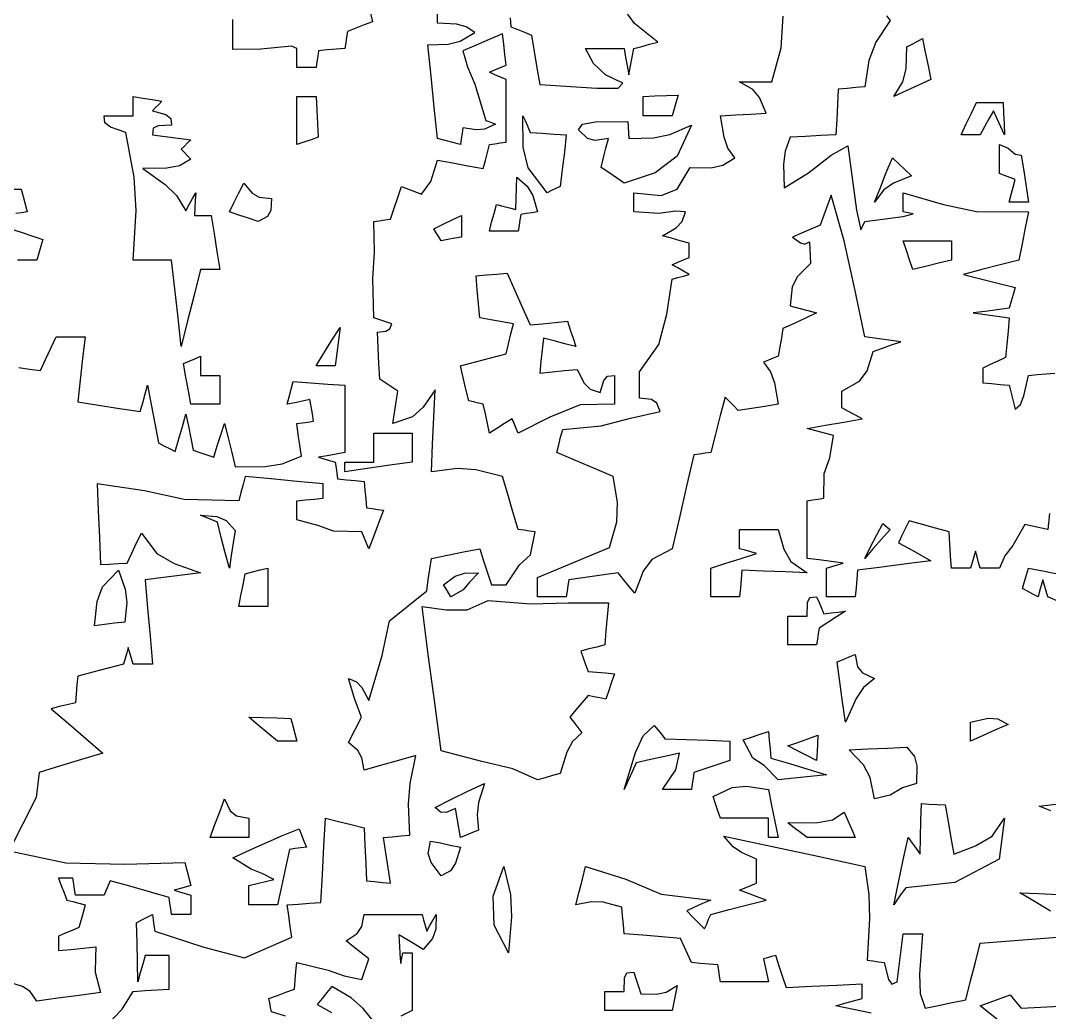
# Model space of a CAD drawing. Header units: millimetres. Extents: x 87938 to 265635, y 330093 to 434310.
# Drawn here: x 145492 to 147095, y 354571 to 356117 of the extents above; entities that cross this region are included whole.
import ezdxf

# ---------------------------------------------------------------- set-up
doc = ezdxf.new("R2010")
doc.units = ezdxf.units.MM

# ---------------------------------------------------------------- blocks, each defined once
blk = doc.blocks.new('A$C65917B88')
for points in [[(1853.8, 3991.3), (1873.5, 4011.8), (1885.8, 4031.6), (1899.2, 4032.5), (1912.5, 4033.4), (1925.9, 4034.3), (1925.9, 4046.8), (1925.9, 4059.3), (1925.9, 4071.8), (1916.9, 4071.8), (1908, 4071.8), (1899.2, 4071.8), (1896.5, 4062), (1893.8, 4052.2), (1891.1, 4042.4), (1890.6, 4064.3), (1890.2, 4086.2), (1889.7, 4108.1), (1895.6, 4111.2), (1901.4, 4114.3), (1907.3, 4117.4), (1908, 4111.2), (1908.9, 4104.9), (1909.8, 4098.6), (1964.5, 4080.9), (2009.6, 4069.1), (2062.5, 4092), (2060.7, 4104), (2058.9, 4116), (2057.3, 4128), (2069.7, 4128.9), (2082.2, 4129.8), (2094.6, 4130.7), (2096.4, 4162), (2098.2, 4193.3), (2100, 4224.5), (2114.3, 4221), (2128.5, 4217.4), (2142.9, 4213.8), (2143.8, 4194.2), (2144.7, 4174.5), (2145.6, 4154.9), (2154.5, 4154), (2163.3, 4153.1), (2172.3, 4152.2), (2169.6, 4169.1), (2166.9, 4186.1), (2164.4, 4203), (2174.1, 4203.9), (2183.9, 4204.8), (2193.8, 4205.7), (2192.2, 4240.3), (2194, 4263.3), (2200.5, 4294.2), (2181.3, 4288.8), (2162.1, 4283.4), (2142.9, 4278), (2140.5, 4291.7), (2135.9, 4299.7), (2125.5, 4308.9), (2139.9, 4337), (2132.7, 4356.8), (2125.5, 4379.9), (2134.3, 4376.3), (2140.2, 4370), (2148.2, 4355.7), (2162.8, 4405.6), (2171.2, 4444.2), (2212.5, 4477.7), (2214.3, 4489.8), (2216.1, 4501.8), (2217.9, 4513.8), (2235.8, 4517.4), (2253.6, 4521), (2271.5, 4524.5), (2275.8, 4511.1), (2280.3, 4497.7), (2284.8, 4484.3), (2290.1, 4484.3), (2295.5, 4484.3), (2300.9, 4484.3), (2315.9, 4506.6), (2328.1, 4517.8), (2333.1, 4543.2), (2326.8, 4544.1), (2320.5, 4545), (2314.4, 4545.9), (2308.5, 4565.6), (2302.7, 4585.2), (2296.8, 4604.9), (2267.2, 4612.3), (2246.7, 4613.7), (2217.9, 4610.3), (2219.1, 4640.7), (2220.5, 4671), (2221.8, 4701.3), (2208.5, 4682), (2196.6, 4671.3), (2175, 4663.8), (2176.8, 4675.9), (2178.6, 4688), (2180.4, 4700), (2173.7, 4704.5), (2166.9, 4708.9), (2160.3, 4713.3), (2159.4, 4730.8), (2158.5, 4748.3), (2157.6, 4765.7), (2167.1, 4766.9), (2171.3, 4769.3), (2173.7, 4775), (2166.9, 4777.2), (2160.2, 4779.4), (2153.6, 4781.6), (2152.7, 4825.5), (2154.5, 4854.8), (2153.6, 4888.8), (2159.7, 4889.7), (2166, 4890.6), (2172.3, 4891.5), (2176.2, 4903.6), (2180.3, 4915.7), (2184.3, 4927.7), (2206.8, 4919.4), (2217.2, 4933.2), (2224.5, 4957.1), (2241.5, 4954), (2258.4, 4950.9), (2275.5, 4947.8), (2277.8, 4956.7), (2280, 4965.6), (2282.3, 4974.5), (2288.4, 4975.4), (2294.6, 4976.3), (2300.9, 4977.2), (2300.9, 5000.4), (2300.9, 5023.6), (2300.9, 5046.8), (2294.6, 5049.5), (2288.4, 5052.2), (2282.3, 5054.9), (2288.4, 5057.6), (2294.6, 5060.3), (2300.9, 5063), (2299.5, 5074.6), (2298.2, 5086.2), (2296.8, 5097.8), (2282.1, 5091.6), (2267.4, 5085.3), (2252.7, 5079), (2257.8, 5061), (2265.9, 5041.7), (2278.2, 5001.3), (2281.7, 5000), (2285.3, 4998.6), (2288.9, 4997.3), (2276.8, 4991.8), (2267.4, 4990.8), (2252.7, 4993.2), (2251.8, 4987), (2250.9, 4980.8), (2250, 4974.5), (2241.5, 4976.7), (2232.9, 4979), (2224.5, 4981.2), (2220.9, 5016), (2217.3, 5050.8), (2213.9, 5085.6), (2236.3, 5086.1), (2249.8, 5089.6), (2266.1, 5099.1), (2256.5, 5105.7), (2245.7, 5108.5), (2224.5, 5109.8), (2224.5, 5119.7)], [(2305.4, 5115.6), (2306.3, 5105.7), (2313.8, 5102.7), (2321.4, 5099.6), (2329.1, 5096.4), (2332.1, 5078.1), (2335.2, 5059.8), (2338.4, 5041.5), (2401.7, 5037.1), (2425.7, 5037.4), (2430.9, 5042.9), (2411.4, 5052.1), (2398.3, 5064.9), (2389.4, 5081.6), (2403.6, 5081.6), (2417.9, 5081.6), (2432.3, 5081.6), (2433.9, 5071.8), (2435.7, 5062), (2437.5, 5052.2), (2439.3, 5062), (2441.1, 5071.8), (2442.9, 5081.6), (2451.8, 5083.8), (2460.6, 5086.1), (2469.6, 5088.3), (2443.9, 5109.1), (2429.2, 5129.4)], [(2148.8, 5125.2), (2152.2, 5111.1), (2142.8, 5107.6), (2133.5, 5104.1), (2124.2, 5100.5), (2123.3, 5094.2), (2122.4, 5087.9), (2121.5, 5081.6), (2111.6, 5080.8), (2101.8, 5079.9), (2092.1, 5079), (2091.2, 5072.8), (2090.3, 5066.6), (2089.4, 5060.3), (2082.2, 5060.3), (2075, 5060.3), (2067.9, 5060.3), (2067.9, 5067.4), (2067.9, 5074.5), (2067.9, 5081.6), (2062, 5084), (2027.8, 5080.7), (1996.8, 5080.4), (1996.8, 5091.6), (1996.8, 5102.7), (1996.8, 5113.8)], [(1758.5, 4726.3), (1770.5, 4724.6), (1782.6, 4722.8), (1788.3, 4735.3), (1794.2, 4747.8), (1800, 4760.3), (1810.7, 4760.3), (1821.5, 4760.3), (1832.3, 4760.3), (1829.6, 4736.2), (1826.9, 4712.1), (1824.2, 4688), (1847.3, 4684.4), (1870.5, 4680.8), (1893.8, 4677.2), (1896.5, 4687), (1899.2, 4696.8), (1901.9, 4706.6), (1905.8, 4685.2), (1909.8, 4663.8), (1913.9, 4642.4), (1920, 4639.2), (1926.3, 4636.1), (1932.6, 4632.9), (1936.5, 4646.8), (1940.6, 4660.7), (1944.6, 4674.5), (1947.3, 4661.1), (1950, 4647.7), (1952.7, 4634.3), (1960.2, 4631.7), (1967.9, 4629), (1975.5, 4626.3), (1979.4, 4638.9), (1983.5, 4651.4), (1987.5, 4663.8), (1991.4, 4647.8), (1995.5, 4631.7), (1999.5, 4615.7), (2032.6, 4616.1), (2051.7, 4619.2), (2073.2, 4627.7), (2071.4, 4639.8), (2069.6, 4651.8), (2067.9, 4663.8), (2074.1, 4664.7), (2080.4, 4665.6), (2086.7, 4666.5), (2085.3, 4674.6), (2084, 4682.7), (2082.6, 4690.7), (2074.1, 4688.9), (2065.7, 4687.1), (2057.3, 4685.3), (2059.4, 4693.8), (2061.6, 4702.2), (2063.9, 4710.6), (2083.1, 4709.3), (2102.3, 4707.9), (2121.5, 4706.6), (2121.5, 4681.6), (2121.5, 4656.6), (2121.5, 4631.6), (2111.6, 4629.9), (2101.8, 4628.1), (2092.1, 4626.3), (2098.2, 4624.5), (2104.5, 4622.7), (2110.8, 4620.9), (2111.6, 4614.7), (2112.5, 4608.5), (2113.4, 4602.2), (2123.1, 4601.3), (2133, 4600.4), (2142.9, 4599.5), (2143.8, 4589.7), (2144.7, 4579.9), (2145.6, 4570.1), (2151.8, 4569.2), (2158.1, 4568.3), (2164.4, 4567.4), (2159, 4553.1), (2153.6, 4538.8), (2148.2, 4524.5), (2145.5, 4530.8), (2142.8, 4537), (2140.2, 4543.2), (2108.6, 4544), (2091.2, 4550.3), (2067.9, 4556.6), (2067.9, 4563.8), (2067.9, 4570.9), (2067.9, 4578), (2077.7, 4578.9), (2087.4, 4579.8), (2097.3, 4580.7), (2097.3, 4586.1), (2097.3, 4591.5), (2097.3, 4596.8), (2068.2, 4599.5), (2039.3, 4602.2), (2010.3, 4604.9), (2008.1, 4596), (2005.8, 4587), (2003.6, 4578), (1942.7, 4579.3), (1898.5, 4589.1), (1845.6, 4596.8), (1846.8, 4566.9), (1848.2, 4537), (1849.5, 4507.1), (1859.3, 4507.5), (1869.2, 4508), (1879.1, 4508.4), (1884.3, 4519.7), (1889.7, 4530.9), (1895.1, 4542), (1912.1, 4519.2), (1931.4, 4508.1), (1960.8, 4497.8), (1940.3, 4495.1), (1919.7, 4492.4), (1899.2, 4489.7), (1901.9, 4458.5), (1904.6, 4427.2), (1907.3, 4395.9), (1900.1, 4395.9), (1892.9, 4395.9), (1885.8, 4395.9), (1884, 4402.2), (1882.2, 4408.5), (1880.4, 4414.7), (1878.6, 4408.5), (1876.8, 4402.2), (1875, 4395.9), (1858.1, 4391.5), (1841.1, 4387.1), (1824.2, 4382.6), (1823.3, 4372.8), (1822.4, 4362.9), (1821.5, 4353), (1812.5, 4350.9), (1803.5, 4348.7), (1794.6, 4346.4), (1813.8, 4329.9), (1833, 4313.4), (1852.2, 4296.9), (1828.5, 4289.8), (1804.8, 4282.7), (1781.3, 4275.5), (1777.7, 4247.5), (1763, 4218.4), (1747.8, 4188.3), (1811, 4174.9), (1876.5, 4173.5), (1943.3, 4175), (1945.5, 4166.5), (1947.8, 4158), (1950, 4149.5), (1943.7, 4147.8), (1937.4, 4146), (1931.3, 4144.2), (1937.4, 4142.4), (1943.7, 4140.6), (1950, 4138.8), (1950, 4131.7), (1950, 4124.6), (1950, 4117.4), (1942.8, 4117.4), (1935.6, 4117.4), (1928.6, 4117.4), (1927.7, 4123.7), (1926.8, 4129.9), (1925.9, 4136.1), (1904, 4142.4), (1882.1, 4148.7), (1860.3, 4154.9), (1858.1, 4149.6), (1855.8, 4144.2), (1853.6, 4138.8), (1842.8, 4138.8), (1832.1, 4138.8), (1821.5, 4138.8), (1820.6, 4145.1), (1819.7, 4151.4), (1818.8, 4157.6), (1813.4, 4157.6), (1808, 4157.6), (1802.7, 4157.6), (1805.7, 4149.6), (1808.9, 4141.5), (1812, 4133.4), (1818.8, 4131.6), (1825.5, 4129.8), (1832.3, 4128), (1830, 4119.6), (1827.8, 4111.2), (1825.5, 4102.7), (1817.9, 4099.5), (1810.2, 4096.4), (1802.7, 4093.2), (1802.7, 4087.9), (1802.7, 4082.6), (1802.7, 4077.2), (1816.5, 4078.5), (1830.3, 4079.9), (1844.1, 4081.2), (1844, 4069.3), (1843.4, 4053.1), (1849.5, 4030.4), (1825.8, 4027.2), (1802.1, 4024.1), (1778.6, 4020.9), (1771.1, 4031.5), (1762.7, 4037.1), (1746.5, 4042.4)], [(2055.3, 4004.1), (2039.7, 4008.9), (2038.8, 4013.9), (2037.9, 4018.8), (2037, 4023.6), (2046.3, 4027.2), (2055.8, 4030.8), (2065.2, 4034.3), (2066.1, 4044.2), (2067, 4054), (2067.9, 4063.8), (2102.7, 4055.4), (2120.5, 4049.1), (2140.2, 4045.1), (2142.8, 4052.7), (2145.5, 4060.3), (2148.2, 4067.9), (2139.6, 4074.6), (2131.2, 4081.3), (2122.8, 4088), (2135.1, 4096.2), (2140.4, 4103.8), (2142.9, 4117.4), (2164.4, 4117.4), (2185.8, 4117.4), (2207.3, 4117.4), (2208.9, 4111.2), (2210.7, 4104.9), (2212.5, 4098.6), (2216, 4104.9), (2219.6, 4111.2), (2223.2, 4117.4), (2222.6, 4100.8), (2218.8, 4090.7), (2208.5, 4078.5), (2199.5, 4083.9), (2190.5, 4089.3), (2181.6, 4094.6), (2182.8, 4067.9), (2183.8, 4062.7), (2185.8, 4074.5), (2189.3, 4074.5), (2192.9, 4074.5), (2196.5, 4074.5), (2196.5, 4053.1), (2196.5, 4031.7), (2196.5, 4010.3), (2183.9, 4004.1)], [(2159, 3991.5), (2141.8, 4012.8), (2128.3, 4024.6), (2106.8, 4037), (2101.4, 4030.4), (2096, 4023.7), (2090.7, 4017), (2098.7, 4012.5), (2106.6, 4008)], [(2707.2, 4007.6), (2687.6, 4011.6), (2667.9, 4015.7), (2677.7, 4018.4), (2687.4, 4021), (2697.3, 4023.6), (2697.3, 4029), (2697.3, 4034.4), (2697.3, 4039.7), (2669.1, 4038.3), (2641.1, 4037), (2613, 4035.6), (2609, 4047.7), (2604.9, 4059.8), (2600.9, 4071.8), (2596.4, 4070.5), (2591.9, 4069.2), (2587.5, 4067.9), (2589.3, 4059.4), (2591.1, 4050.9), (2592.9, 4042.4), (2575.1, 4042.4), (2557.2, 4042.4), (2539.4, 4042.4), (2538.5, 4048.7), (2537.6, 4054.9), (2536.7, 4061.1), (2526.8, 4062), (2517, 4062.9), (2507.3, 4063.8), (2503.2, 4072.8), (2499.2, 4081.8), (2495.1, 4090.7), (2474.1, 4092.5), (2453.1, 4094.2), (2432.3, 4095.9), (2431.4, 4105.8), (2430.5, 4115.7), (2429.6, 4125.5), (2408.9, 4130.9), (2395.6, 4131.5), (2378.6, 4128), (2382.2, 4142.4), (2385.8, 4156.7), (2389.4, 4170.9), (2434, 4156.6), (2473.6, 4140), (2528.6, 4133.4), (2519.6, 4129.5), (2510.7, 4125.5), (2501.9, 4121.4), (2508.5, 4114.8), (2515.1, 4108.1), (2521.8, 4101.3), (2524.1, 4106.7), (2526.3, 4112.1), (2528.6, 4117.4), (2549.1, 4122.8), (2569.7, 4128.1), (2590.2, 4133.4), (2580.3, 4137), (2570.6, 4140.6), (2560.8, 4144.2), (2567, 4146.9), (2573.3, 4149.6), (2579.6, 4152.2), (2579.6, 4161.2), (2579.6, 4170.1), (2579.6, 4179), (2563, 4186.2), (2553.6, 4192.8), (2543.3, 4204.5), (2595.5, 4193.4), (2647.7, 4182.2), (2700, 4170.9), (2704.6, 4139.5), (2705.3, 4112.4), (2702.7, 4066.5), (2708.9, 4065.6), (2715.2, 4064.7), (2721.5, 4063.8), (2726.5, 4045.1), (2730.3, 4039.6), (2736.2, 4042.4), (2738.4, 4060.2), (2740.7, 4078.1), (2742.9, 4095.9), (2750, 4095.9), (2757.2, 4095.9), (2764.4, 4095.9), (2760.9, 4050.9), (2761.6, 4029.4), (2767.1, 4013), (2782.2, 4016.1), (2797.4, 4019.2), (2812.5, 4022.3), (2817.8, 4043.3), (2823.2, 4064.3), (2828.6, 4085.3), (2857.1, 4087.5), (2885.7, 4089.8), (2914.4, 4092)], [(2906.7, 4121.1), (2889.8, 4131.3), (2872.8, 4141.5), (2893.8, 4140.6), (2914.8, 4139.7)], [(2907.2, 4232.6), (2894.3, 4238), (2918.7, 4240.7)], [(2917.4, 4465), (2903.6, 4470.9), (2901.8, 4477.2), (2900, 4483.5), (2898.2, 4489.7), (2896.4, 4483.5), (2894.6, 4477.2), (2892.9, 4470.9), (2887.1, 4474.1), (2881.2, 4477.2), (2875.5, 4480.4), (2877.8, 4488), (2880, 4495.5), (2882.3, 4503), (2900.1, 4499.5), (2918, 4496)], [(2905.8, 4563.8), (2903.6, 4545.9), (2895, 4547.7), (2886.6, 4549.5), (2878.2, 4551.3), (2864.9, 4528.1), (2856.1, 4516.5), (2850, 4503), (2842.8, 4503), (2835.6, 4503), (2828.6, 4503), (2826.8, 4509.3), (2825, 4515.6), (2823.2, 4521.8), (2821.4, 4515.6), (2819.6, 4509.3), (2817.9, 4503), (2810.7, 4503), (2803.5, 4503), (2796.5, 4503), (2795.6, 4516.5), (2794.7, 4529.9), (2793.8, 4543.2), (2778.9, 4547.3), (2764.2, 4551.3), (2749.5, 4555.4), (2745.5, 4547.4), (2741.4, 4539.3), (2737.5, 4531.2), (2749.5, 4524.6), (2761.5, 4517.9), (2773.7, 4511.1), (2746.4, 4507.6), (2719.2, 4504.1), (2692.1, 4500.5), (2691.2, 4490.7), (2690.3, 4480.8), (2689.4, 4470.9), (2678.6, 4470.9), (2667.9, 4470.9), (2657.3, 4470.9), (2657.3, 4481.7), (2657.3, 4492.4), (2657.3, 4503), (2663.4, 4504.8), (2669.6, 4506.6), (2675.9, 4508.4), (2662.5, 4510.2), (2649.2, 4512), (2635.8, 4513.8), (2635.8, 4535.3), (2635.8, 4556.7), (2635.8, 4578), (2642, 4578.9), (2648.3, 4579.8), (2654.6, 4580.7), (2655, 4608.4), (2661.3, 4625.8), (2665.2, 4650.5), (2655.3, 4653.2), (2645.6, 4655.8), (2635.8, 4658.4), (2656.2, 4662), (2676.8, 4665.6), (2697.3, 4669.2), (2689.7, 4673.3), (2682, 4677.3), (2674.5, 4681.2), (2674.5, 4687.5), (2674.5, 4693.8), (2674.5, 4700), (2694.1, 4711.2), (2702.6, 4722.6), (2709.5, 4744.2), (2719.7, 4747.8), (2729.9, 4751.4), (2740.2, 4754.9), (2726.7, 4756.7), (2713.4, 4758.5), (2700, 4760.3), (2689.1, 4813.5), (2677.2, 4867.4), (2662.5, 4918.2), (2658.5, 4907.1), (2654.4, 4896), (2650.5, 4884.8), (2640.2, 4880.4), (2629.8, 4875.9), (2619.6, 4871.4), (2628.4, 4864.9), (2633.3, 4863.5), (2638.4, 4866), (2638.8, 4858.1), (2639.3, 4850.1), (2639.7, 4842), (2625, 4827.6), (2619.4, 4816.1), (2617.1, 4795.1), (2626.8, 4792.4), (2636.6, 4789.7), (2646.5, 4787), (2633.9, 4781.2), (2621.4, 4775.4), (2609, 4769.6), (2607.2, 4759.4), (2605.4, 4749.1), (2603.6, 4738.8), (2598.2, 4736.6), (2592.8, 4734.3), (2587.5, 4732.1), (2595.2, 4721.5), (2599.4, 4709.3), (2603.6, 4685.3), (2588.7, 4683), (2574, 4680.8), (2559.3, 4678.5), (2554.4, 4683.5), (2549.4, 4688.4), (2544.6, 4693.2), (2539.2, 4672.7), (2533.8, 4652.1), (2528.6, 4631.6), (2522.3, 4630.8), (2516, 4629.9), (2509.8, 4629), (2501.7, 4594.2), (2493.8, 4559.4), (2485.8, 4524.5), (2463.2, 4512.7), (2453.4, 4499.5), (2444.1, 4475), (2437.8, 4482.6), (2431.7, 4490.2), (2425.5, 4497.8), (2407.2, 4495.1), (2388.9, 4492.4), (2370.6, 4489.7), (2369.7, 4483.5), (2368.8, 4477.2), (2367.9, 4470.9), (2357.1, 4470.9), (2346.5, 4470.9), (2335.8, 4470.9), (2335.8, 4478.1), (2335.8, 4485.3), (2335.8, 4492.4), (2362.5, 4503.6), (2389.2, 4514.7), (2416.1, 4525.8), (2424, 4554.3), (2424.8, 4576.2), (2420.1, 4604.9), (2399.1, 4613.8), (2378.1, 4622.7), (2357.3, 4631.6), (2359.4, 4640.1), (2361.6, 4648.6), (2363.9, 4657.1), (2406.7, 4661.5), (2439.2, 4669.8), (2472.3, 4677.2), (2468.8, 4686.7), (2462.8, 4690.6), (2449.5, 4692), (2449.5, 4701.9), (2449.5, 4711.7), (2449.5, 4721.4), (2471, 4751.9), (2479.8, 4785.8), (2485.8, 4824.5), (2492, 4826.3), (2498.3, 4828.1), (2504.6, 4829.9), (2498.3, 4833.5), (2492, 4837.1), (2485.8, 4840.7), (2492, 4843.4), (2498.3, 4846), (2504.6, 4848.6), (2504.6, 4854), (2504.6, 4859.4), (2504.6, 4864.7), (2494.7, 4867.4), (2484.8, 4870.1), (2475, 4872.8), (2490.2, 4881.8), (2496.9, 4888.7), (2500.5, 4899.5), (2489.4, 4900.4), (2470.9, 4897.8), (2442.9, 4899.5), (2442.9, 4906.7), (2442.9, 4913.8), (2442.9, 4920.9), (2473.4, 4917.6), (2491.1, 4925), (2505.8, 4949.1), (2529.1, 4948.6), (2542, 4951.4), (2555.4, 4959.8), (2547.6, 4970.4), (2543.4, 4982.6), (2539.4, 5006.6), (2556.3, 5007.5), (2573.3, 5008.4), (2590.2, 5009.3), (2582.9, 5026.7), (2575.3, 5035.7), (2560.8, 5044.2), (2572.8, 5044.2), (2584.8, 5044.2), (2596.8, 5044.2), (2607.1, 5082), (2609.3, 5117.5)], [(2724.2, 5117.9), (2728.2, 5112.5), (2712.4, 5088.3), (2704.7, 5068), (2700, 5038.8), (2690.1, 5037.9), (2680.4, 5037), (2670.6, 5036.1), (2669.7, 5019.2), (2668.8, 5002.2), (2667.9, 4985.3), (2651, 4984.4), (2634, 4983.5), (2617.1, 4982.6), (2611.4, 4967.1), (2609.7, 4952.5), (2610.3, 4926.3), (2637.6, 4943), (2662.7, 4962.5), (2681.3, 4973.1), (2690.8, 4901.3), (2695.7, 4879.5), (2700, 4888.8), (2742.7, 4894.5), (2753.8, 4897.3), (2742.9, 4899.5), (2742.9, 4906.7), (2742.9, 4913.8), (2742.9, 4920.9), (2787.8, 4907.6), (2824.3, 4899.8), (2882.3, 4899.5), (2878.7, 4881.6), (2875.1, 4863.8), (2871.5, 4845.9), (2850.9, 4840.6), (2830.4, 4835.3), (2809.8, 4829.9), (2829, 4825), (2848.2, 4820.1), (2867.4, 4815.2), (2865.2, 4807.6), (2862.9, 4800), (2860.8, 4792.4), (2847.3, 4790.6), (2834, 4788.8), (2820.6, 4787), (2834, 4785.2), (2847.3, 4783.4), (2860.8, 4781.6), (2859.5, 4766.9), (2858.1, 4752.2), (2856.8, 4737.5), (2848.2, 4733.5), (2839.7, 4729.5), (2831.3, 4725.5), (2831.3, 4720.1), (2831.3, 4714.7), (2831.3, 4709.3), (2841, 4708.4), (2850.9, 4707.5), (2860.8, 4706.6), (2862.9, 4697.7), (2865.2, 4688.8), (2867.4, 4679.9), (2873.4, 4684.9), (2877.2, 4694.6), (2882.3, 4717.4), (2892, 4718.3), (2901.8, 4719.2), (2911.7, 4720.1)], [(1751.3, 4925), (1761.2, 4925), (1763.4, 4916.5), (1765.7, 4908), (1767.9, 4899.5), (1761.6, 4898.6), (1755.3, 4897.7)], [(1749.2, 4880.7), (1761.2, 4876.8), (1773.2, 4872.8), (1785.3, 4868.7), (1783.1, 4861.2), (1780.8, 4853.6), (1778.6, 4845.9), (1767.8, 4845.9), (1757.1, 4845.9)], [(2848.4, 3999.7), (2828.6, 4015.7), (2839.7, 4019.7), (2850.8, 4023.7), (2862, 4027.7), (2866.1, 4022.8), (2870.1, 4017.9), (2874.2, 4013), (2917.3, 4015.3)]]:
    blk.add_lwpolyline(points)
for points in [[(2732.3, 5028), (2742.5, 5044.4), (2746.3, 5058.7), (2746.8, 5083.1), (2752.7, 5086.2), (2758.5, 5089.3), (2764.4, 5092.4), (2767.4, 5077.2), (2770.5, 5062.1), (2773.7, 5046.9), (2759.9, 5040.6), (2746.1, 5034.3)], [(1939.4, 4749.5), (1935.8, 4781.7), (1932.2, 4813.8), (1928.6, 4845.9), (1914.3, 4845.9), (1900.1, 4845.9), (1885.8, 4845.9), (1889, 4901.2), (1886.9, 4938), (1877.7, 4988), (1860.7, 4994), (1854.4, 4998.8), (1853.6, 5006.6), (1864.2, 5006.6), (1875, 5006.6), (1885.8, 5006.6), (1885.8, 5013.8), (1885.8, 5020.9), (1885.8, 5028), (1896.5, 5026.3), (1907.1, 5024.6), (1917.9, 5022.8), (1914.3, 5019.2), (1910.7, 5015.6), (1907.3, 5012), (1922.2, 5007.8), (1927.8, 5003.6), (1928.6, 4995.9), (1913.6, 4995.5), (1908, 4992.8), (1907.3, 4985.3), (1921.5, 4983.5), (1935.8, 4981.7), (1950, 4979.9), (1946.4, 4976.4), (1942.8, 4972.8), (1939.4, 4969.2), (1942.8, 4965.6), (1946.4, 4962), (1950, 4958.4), (1937.3, 4950.9), (1923.4, 4948.2), (1896.5, 4947.8), (1921.4, 4930), (1933.9, 4917.8), (1944.6, 4900.8), (1948.2, 4907.6), (1951.8, 4914.3), (1955.4, 4920.9), (1955, 4912.5), (1954.5, 4904.1), (1954.1, 4895.6), (1960.2, 4895.6), (1966.5, 4895.6), (1972.8, 4895.6), (1976, 4875.5), (1979.1, 4855.4), (1982.3, 4835.3), (1975.1, 4835.3), (1967.9, 4835.3), (1960.8, 4835.3), (1953.6, 4806.7), (1946.4, 4778.1)], [(2067.9, 4974.5), (2067.9, 4992.3), (2067.9, 5010.2), (2067.9, 5028), (2075, 5028), (2082.2, 5028), (2089.4, 5028), (2090.1, 5012.9), (2091, 4997.7), (2091.9, 4982.6), (2083.8, 4979.9), (2075.9, 4977.2)], [(2453.6, 5006.6), (2453.6, 5013.8), (2453.6, 5020.9), (2453.6, 5028), (2466.5, 5028.6), (2479.4, 5029.1), (2492.4, 5029.5), (2490.2, 5021.9), (2487.9, 5014.2), (2485.8, 5006.6), (2475, 5006.6), (2464.2, 5006.6)], [(2807.3, 4985.3), (2813, 4997.4), (2818.7, 5009.4), (2824.5, 5021.4), (2834.3, 5021.4), (2844.2, 5021.4), (2854.1, 5021.4), (2854.5, 5009.4), (2855, 4997.4), (2855.4, 4985.3), (2851.4, 4994.2), (2847.3, 5003.1), (2843.3, 5012), (2838.3, 5003.1), (2833.4, 4994.2), (2828.6, 4985.3), (2821.4, 4985.3), (2814.3, 4985.3)], [(2346.5, 4920.9), (2325.6, 4948.4), (2320, 4971.5), (2319.6, 5006.6), (2322.3, 5000.4), (2325, 4994.2), (2327.7, 4988), (2341.1, 4987.1), (2354.4, 4986.2), (2367.9, 4985.3), (2365.7, 4966.1), (2363.4, 4946.9), (2361.2, 4927.7), (2356.2, 4925.4), (2351.3, 4923.2)], [(2432.3, 4931.6), (2423.7, 4937.4), (2415.2, 4943.3), (2406.8, 4949.1), (2409.3, 4959.9), (2412, 4970.6), (2414.7, 4981.2), (2400.1, 4978.9), (2391.4, 4981.3), (2381.3, 4990.7), (2386, 4997.2), (2400.2, 4999.6), (2436.2, 5000), (2436.6, 4993.8), (2437.1, 4987.5), (2437.5, 4981.2), (2465.1, 4981.8), (2483.2, 4985.6), (2507.3, 4995.9), (2491.3, 4961.6), (2466.6, 4943.1)], [(2860.8, 4910.3), (2862.9, 4918.8), (2865.2, 4927.2), (2867.4, 4935.6), (2861.6, 4937.9), (2855.7, 4940.1), (2850, 4942.4), (2850, 4953.1), (2850, 4963.8), (2850, 4974.5), (2859.6, 4970.5), (2867.3, 4963.8), (2874.2, 4962.5), (2876.9, 4945.1), (2879.6, 4927.7), (2882.3, 4910.3), (2875.1, 4910.3), (2867.9, 4910.3)], [(2710.8, 4910.3), (2717.4, 4926.8), (2724, 4943.3), (2730.8, 4959.8), (2737.8, 4953.1), (2745, 4946.4), (2752.2, 4939.7), (2732, 4931.5), (2721.2, 4923.9)], [(2282.3, 4878), (2284.8, 4887.9), (2287.5, 4897.8), (2290.2, 4907.6), (2297.3, 4905.8), (2304.5, 4904), (2311.7, 4902.2), (2312.1, 4914.3), (2312.6, 4926.3), (2313, 4938.3), (2324.5, 4928), (2330.5, 4917.9), (2335.8, 4899.5), (2329.5, 4898.6), (2323.2, 4897.7), (2317.1, 4896.8), (2316.2, 4890.6), (2315.3, 4884.3), (2314.4, 4878), (2303.6, 4878), (2292.9, 4878)], [(2025, 4888.8), (2014.2, 4892.4), (2003.6, 4896), (1992.9, 4899.5), (1998.2, 4910.2), (2003.6, 4920.9), (2009, 4931.6), (2018.1, 4920.4), (2026.1, 4915.9), (2039.7, 4914.3), (2039.2, 4900.9), (2035.3, 4894.3)], [(2228.6, 4867.4), (2225.9, 4871.9), (2223.2, 4876.3), (2220.5, 4880.7), (2230.7, 4885.7), (2241, 4890.6), (2251.4, 4895.6), (2251.4, 4887.6), (2251.4, 4879.5), (2251.4, 4871.4), (2243.7, 4870.1), (2236.1, 4868.7)], [(2753.6, 4835.3), (2750, 4846), (2746.4, 4856.7), (2742.9, 4867.4), (2760.8, 4867.4), (2778.6, 4867.4), (2796.5, 4867.4), (2796.5, 4860.3), (2796.5, 4853.1), (2796.5, 4845.9), (2782.1, 4842.4), (2767.8, 4838.9)], [(2282.3, 4653), (2280, 4663.8), (2277.8, 4674.6), (2275.5, 4685.3), (2270.1, 4686.6), (2264.7, 4688), (2259.3, 4689.3), (2256.2, 4702.2), (2253, 4715.1), (2250, 4728), (2267, 4732.5), (2283.9, 4737), (2300.9, 4741.5), (2303.6, 4752.7), (2306.3, 4763.9), (2309, 4775), (2296.4, 4777.2), (2283.9, 4779.4), (2271.5, 4781.6), (2270.1, 4797.3), (2268.8, 4812.9), (2267.4, 4828.5), (2279, 4829.4), (2290.5, 4830.3), (2302.2, 4831.2), (2310.6, 4812), (2319.2, 4792.8), (2327.7, 4773.6), (2341.5, 4775), (2355.3, 4776.3), (2369.1, 4777.7), (2372.3, 4768.3), (2375.4, 4758.9), (2378.6, 4749.5), (2366.4, 4752.6), (2354.4, 4755.8), (2342.4, 4758.9), (2341.1, 4746), (2339.7, 4733.1), (2338.4, 4720.1), (2352.2, 4721.4), (2366, 4722.8), (2379.9, 4724.1), (2387.9, 4708.9), (2394.6, 4702.3), (2405.4, 4698.6), (2409.6, 4711.8), (2413.8, 4716.7), (2421.5, 4717.4), (2421.5, 4706.7), (2421.5, 4696), (2421.5, 4685.3), (2383.4, 4684.8), (2349.6, 4671.1), (2314.4, 4653), (2312.1, 4658.4), (2309.9, 4663.8), (2307.6, 4669.2), (2299.1, 4663.8), (2290.7, 4658.4)], [(2089.4, 4728), (2098.2, 4742.4), (2107.1, 4756.7), (2116.1, 4770.9), (2114.3, 4756.7), (2112.5, 4742.4), (2110.8, 4728), (2103.6, 4728), (2096.4, 4728)], [(1950, 4685.3), (1947.3, 4700.4), (1944.6, 4715.6), (1941.9, 4730.7), (1948.2, 4733.4), (1954.5, 4736.1), (1960.8, 4738.8), (1960.8, 4731.7), (1960.8, 4724.6), (1960.8, 4717.4), (1967.9, 4717.4), (1975.1, 4717.4), (1982.3, 4717.4), (1982.3, 4706.7), (1982.3, 4696), (1982.3, 4685.3), (1971.5, 4685.3), (1960.7, 4685.3)], [(2121.5, 4610.3), (2121.5, 4613.9), (2121.5, 4617.4), (2121.5, 4620.9), (2132.1, 4620.9), (2142.8, 4620.9), (2153.6, 4620.9), (2153.6, 4631.7), (2153.6, 4642.4), (2153.6, 4653), (2167.8, 4653), (2182.1, 4653), (2196.5, 4653), (2196.5, 4642.4), (2196.5, 4631.7), (2196.5, 4620.9), (2171.4, 4617.4), (2146.4, 4613.9)], [(1992.9, 4503), (1988.4, 4520.1), (1983.9, 4537.1), (1979.6, 4554), (1973.3, 4556.7), (1967, 4559.4), (1960.8, 4562), (1979.1, 4560.5), (1989.2, 4556), (1999.5, 4544.7), (1997.3, 4530.9), (1995, 4517)], [(2528.6, 4470.9), (2528.6, 4481.7), (2528.6, 4492.4), (2528.6, 4503), (2545.5, 4508.4), (2562.5, 4513.8), (2579.6, 4519.2), (2573.3, 4521), (2567, 4522.8), (2560.8, 4524.5), (2560.8, 4531.7), (2560.8, 4538.8), (2560.8, 4545.9), (2575.1, 4545.9), (2589.3, 4545.9), (2603.6, 4545.9), (2610, 4524.2), (2617.6, 4510.4), (2635.8, 4497.8), (2611.7, 4498.7), (2587.5, 4499.6), (2563.4, 4500.5), (2562.5, 4490.7), (2561.6, 4480.8), (2560.8, 4470.9), (2550, 4470.9), (2539.2, 4470.9)], [(2700, 4513.8), (2706.6, 4526.8), (2713.4, 4539.8), (2720.1, 4552.7), (2722.8, 4550.4), (2725.5, 4548.2), (2728.2, 4545.9), (2718.8, 4535.3), (2709.3, 4524.6)], [(1842.9, 4438.8), (1845.7, 4465.7), (1851.8, 4482.2), (1869.6, 4500.5), (1877.1, 4479.6), (1878.8, 4464.6), (1876.4, 4442.9), (1865.1, 4441.5), (1854, 4440.2)], [(2003.6, 4460.3), (2005.8, 4472.4), (2008.1, 4484.4), (2010.3, 4496.4), (2018.7, 4498.7), (2027.3, 4500.9), (2035.8, 4503), (2035.8, 4488.8), (2035.8, 4474.5), (2035.8, 4460.3), (2025, 4460.3), (2014.2, 4460.3)], [(2239.4, 4470.9), (2236.7, 4475.4), (2234, 4479.9), (2231.3, 4484.3), (2244.3, 4493.8), (2254.4, 4497.3), (2270.1, 4497.8), (2260.1, 4487.2), (2253, 4478.8)], [(2335.8, 4267.4), (2308.3, 4279.3), (2274, 4287.6), (2228.6, 4299.5), (2221.4, 4353.1), (2214.3, 4406.7), (2207.3, 4460.3), (2234.3, 4456.6), (2257.4, 4456.4), (2280.8, 4467), (2328.3, 4463.1), (2369.9, 4464.2), (2414.7, 4464.3), (2413.4, 4448.7), (2412, 4433.1), (2410.8, 4417.4), (2401.8, 4415.1), (2392.8, 4412.9), (2384, 4410.6), (2386.7, 4403.1), (2389.4, 4395.6), (2392.1, 4388), (2401.8, 4387.1), (2411.6, 4386.2), (2421.5, 4385.3), (2418.3, 4375.9), (2415.2, 4366.5), (2412, 4357.1), (2405.3, 4358.4), (2398.7, 4359.8), (2392.1, 4361.1), (2385.3, 4353.1), (2378.6, 4345.1), (2371.8, 4337), (2376.3, 4331.3), (2380.8, 4325.5), (2385.3, 4319.7), (2374.6, 4310), (2368.3, 4298.1), (2361.2, 4274.1), (2352.6, 4271.9), (2344.2, 4269.6)], [(2614.4, 4417.4), (2614.4, 4428.1), (2614.4, 4438.8), (2614.4, 4449.5), (2621.4, 4449.5), (2628.6, 4449.5), (2635.8, 4449.5), (2636.2, 4464.6), (2639, 4470.1), (2646.5, 4470.9), (2649.2, 4464.7), (2651.9, 4458.5), (2654.6, 4452.2), (2662.5, 4453.1), (2670.5, 4454), (2678.6, 4454.9), (2668.7, 4448.7), (2658.9, 4442.4), (2649.2, 4436.1), (2648.3, 4429.9), (2647.4, 4423.7), (2646.5, 4417.4), (2635.7, 4417.4), (2625, 4417.4)], [(2678.6, 4331.6), (2675.4, 4353.9), (2672.3, 4376.3), (2669.3, 4398.6), (2675.9, 4401.3), (2682.6, 4404), (2689.4, 4406.6), (2691.9, 4393.2), (2697.5, 4386.3), (2710.8, 4379.9), (2698.8, 4370.1), (2690.4, 4357.6)], [(2046.5, 4310.3), (2035.7, 4319.2), (2025, 4328.1), (2014.4, 4337), (2030, 4336.5), (2045.6, 4336.1), (2061.2, 4335.6), (2063.4, 4327.2), (2065.7, 4318.8), (2067.9, 4310.3), (2060.7, 4310.3), (2053.5, 4310.3)], [(2817.9, 4310.3), (2817.9, 4317.4), (2817.9, 4324.5), (2817.9, 4331.6), (2837.2, 4336), (2848, 4335.3), (2859.5, 4329), (2845.5, 4322.8), (2831.7, 4316.6)], [(2432.3, 4256.6), (2445, 4297.7), (2453.6, 4316.2), (2465.6, 4327.7), (2469.6, 4322.8), (2473.7, 4317.9), (2477.7, 4313), (2501.7, 4312.1), (2525.9, 4311.2), (2550, 4310.3), (2550, 4303.2), (2550, 4296), (2550, 4288.8), (2536.5, 4284.4), (2523.2, 4280), (2509.8, 4275.5), (2508.9, 4269.2), (2508, 4262.9), (2507.3, 4256.6), (2496.5, 4256.6), (2485.7, 4256.6), (2475, 4256.6), (2483.4, 4268.9), (2489.8, 4278.4), (2493.8, 4296.8), (2477.7, 4293.3), (2461.7, 4289.7), (2445.6, 4286.1), (2441.1, 4276.3), (2436.6, 4266.5)], [(2603.6, 4267.4), (2588.1, 4283.3), (2575.3, 4291.5), (2564.7, 4311.6), (2574, 4314.8), (2583.5, 4317.9), (2592.9, 4320.9), (2593.8, 4311.2), (2594.7, 4301.4), (2595.6, 4291.5), (2616.2, 4285.3), (2636.7, 4279.1), (2657.3, 4272.8), (2639.3, 4271), (2621.4, 4269.2)], [(2646.5, 4288.8), (2635.7, 4294.2), (2625, 4299.6), (2614.4, 4304.9), (2625.5, 4308.9), (2636.6, 4313), (2647.8, 4317), (2647.4, 4307.7), (2646.9, 4298.3)], [(2710.8, 4245.9), (2706, 4269.7), (2698.5, 4284), (2682.6, 4300.8), (2703.9, 4301.7), (2725.4, 4302.6), (2746.8, 4303.5), (2755.3, 4293.2), (2758.1, 4282.7), (2757.6, 4263.3), (2741.9, 4258.2), (2728.3, 4250.2)], [(2250, 4203), (2248.2, 4213.8), (2246.4, 4224.6), (2244.6, 4235.3), (2234, 4230.8), (2228, 4231.2), (2221.8, 4236.6), (2240.1, 4245.6), (2258.4, 4254.5), (2276.9, 4263.3), (2270.3, 4241.8), (2268.6, 4228.3), (2270.1, 4211.1), (2263.4, 4208.4), (2256.6, 4205.7)], [(2592.9, 4203), (2592.9, 4210.2), (2592.9, 4217.4), (2592.9, 4224.5), (2575.1, 4224.5), (2557.2, 4224.5), (2539.4, 4224.5), (2536.7, 4232.6), (2534, 4240.6), (2531.3, 4248.6), (2552.3, 4258.5), (2568.5, 4260), (2592.9, 4256.6), (2596.4, 4238.7), (2600, 4220.9), (2603.6, 4203), (2600, 4203), (2596.4, 4203)], [(1971.5, 4203), (1976.7, 4217.4), (1982.1, 4231.7), (1987.5, 4245.9), (1993.9, 4232.6), (2000.9, 4227.1), (2014.4, 4224.5), (2014.4, 4217.4), (2014.4, 4210.2), (2014.4, 4203), (2000, 4203), (1985.7, 4203)], [(2732.3, 4128), (2737.5, 4153.1), (2742.8, 4178.1), (2748.2, 4203), (2752.7, 4196.8), (2757.2, 4190.6), (2761.7, 4184.3), (2762.1, 4203.1), (2762.6, 4221.9), (2763, 4240.7), (2771.9, 4240.2), (2780.7, 4239.8), (2789.7, 4239.3), (2792.9, 4221), (2796, 4202.7), (2799.2, 4184.3), (2823.3, 4193.9), (2841.7, 4204.4), (2855.4, 4224.5), (2849.8, 4179), (2800.4, 4153.1), (2745.6, 4146.8), (2741.1, 4140.6), (2736.6, 4134.3)], [(2635.8, 4203), (2628.6, 4208.4), (2621.4, 4213.8), (2614.4, 4219.2), (2647.9, 4219.7), (2664.2, 4222.8), (2677.2, 4231.2), (2681.3, 4221.9), (2685.3, 4212.5), (2689.4, 4203), (2671.5, 4203), (2653.7, 4203)], [(2014.4, 4128), (2014.4, 4135.2), (2014.4, 4142.4), (2014.4, 4149.5), (2023.7, 4151.7), (2033, 4154), (2042.4, 4156.2), (2030.3, 4162.5), (2017, 4167.9), (1996.8, 4180.4), (2020, 4191), (2052, 4205.1), (2070.5, 4212.5), (2073.2, 4205.8), (2075.9, 4199.1), (2078.6, 4192.4), (2072.3, 4191.5), (2066, 4190.6), (2059.8, 4189.7), (2055.3, 4169.1), (2050.8, 4148.6), (2046.5, 4128), (2035.7, 4128), (2025, 4128)], [(2228.6, 4160.3), (2217.4, 4175.1), (2214.3, 4185.2), (2216.6, 4199.1), (2227.7, 4196.9), (2238.8, 4194.6), (2250, 4192.4), (2244.7, 4174.3), (2239.1, 4166)], [(2303.6, 4074.5), (2287.5, 4105.5), (2286.3, 4137.8), (2298.2, 4170.9), (2305.6, 4139.7), (2307, 4114.7)], [(2410.8, 4010.3), (2410.8, 4017.4), (2410.8, 4024.5), (2410.8, 4031.6), (2417.9, 4031.6), (2425.1, 4031.6), (2432.3, 4031.6), (2432.6, 4046.7), (2435.4, 4052.2), (2442.9, 4053), (2445.5, 4045.1), (2448.2, 4037.1), (2450.9, 4029), (2468.4, 4028.5), (2478.9, 4030.9), (2491.1, 4038.3), (2489.3, 4029), (2487.5, 4019.7), (2485.8, 4010.3), (2460.8, 4010.3), (2435.7, 4010.3)]]:
    blk.add_lwpolyline(points, close=True)

msp = doc.modelspace()

# ---------------------------------------------------------------- block references
at = {"xscale": 1.4, "yscale": 1.4, "zscale": 1.4}
msp.add_blockref('A$C65917B88', (143027.3, 348959.3), dxfattribs=at)

doc.saveas('drawing.dxf')
